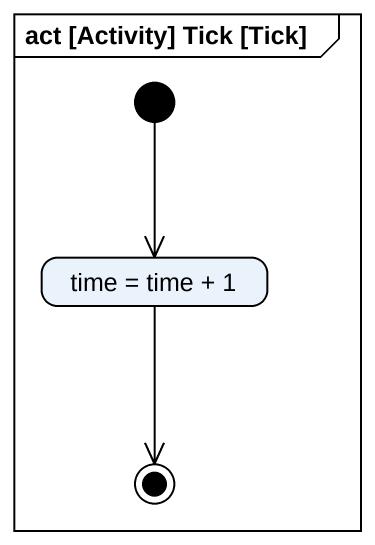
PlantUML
@startuml
mainframe act [Activity] Tick [Tick]
hide empty description
state "time = time + 1" as time_time_1
[*] --> time_time_1
time_time_1 --> [*]
@enduml
